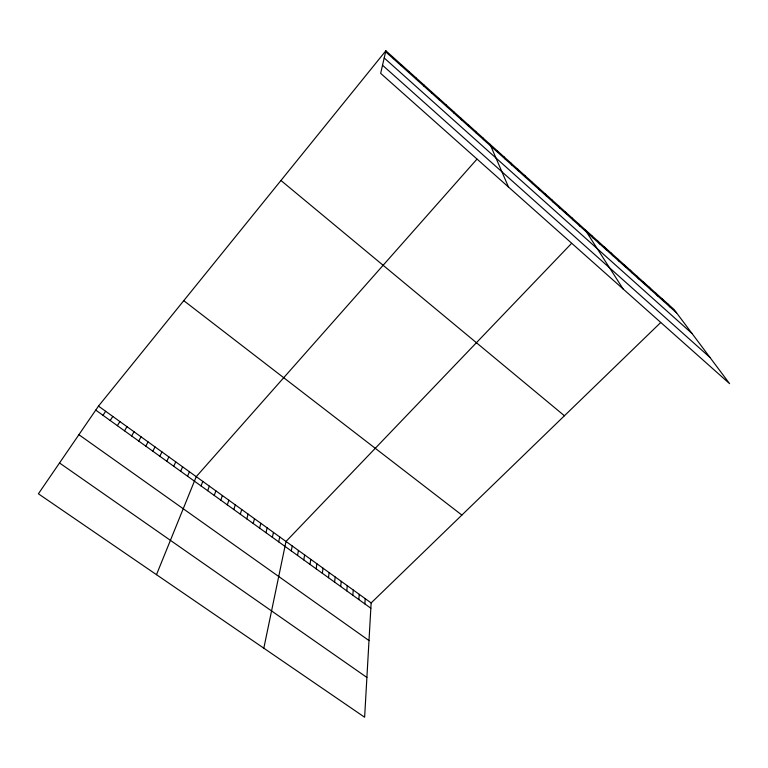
<?xml version="1.0" encoding="UTF-8"?>
<svg xmlns="http://www.w3.org/2000/svg" width="768" height="768" viewBox="0 0 768 768"><rect width="100%" height="100%" fill="white"/><g stroke="black" fill="none" stroke-linecap="round" stroke-linejoin="round"><path stroke-width="1.15" d="M660.634 322.598L371.146 602.928L364.627 717.235L38.4 493.795L98.486 406.109L385.862 50.765L674.102 309.552L729.6 383.664L380.659 73.354L385.862 50.765M401.107 65.645L401.174 64.512M364.858 603.898L365.203 598.646M358.848 599.568L359.251 594.346M352.819 595.229L353.27 590.035M346.771 590.87L347.27 585.696M340.694 586.502L341.242 581.347M334.598 582.106L335.194 576.989M328.483 577.699L329.126 572.602M322.339 573.274L323.04 568.205M393.389 58.723L393.533 57.658M316.166 568.838L316.925 563.798M309.984 564.374L310.79 559.363M303.763 559.901L304.627 554.918M297.533 555.408L298.445 550.454M291.274 550.906L292.234 545.971M263.818 648.182L286.003 541.478L571.565 243.389M278.678 541.834L279.754 536.957M272.342 537.274L273.475 532.426M265.987 532.694L267.168 527.875M259.603 528.106L260.842 523.315M253.2 523.488L254.496 518.726M246.768 518.861L248.122 514.128M240.317 514.205L241.718 509.51M233.837 509.539L235.296 504.874M227.328 504.854L228.845 500.218M220.8 500.15L222.374 495.542M214.243 495.427L215.875 490.858M207.658 490.694L209.357 486.144M201.053 485.933L202.81 481.421M156.49 574.675L196.234 476.669L476.89 159.216M187.555 476.218L189.437 471.763M180.662 471.254L182.602 466.838M173.741 466.272L175.747 461.885M166.8 461.27L168.864 456.922M159.821 456.24L161.962 451.93M152.822 451.2L155.021 446.918M145.786 446.141L148.051 441.898M138.73 441.053L141.062 436.848M131.635 435.946L134.035 431.77M124.522 430.819L126.979 426.682M117.37 425.674L119.904 421.574M110.198 420.499L112.79 416.438M102.989 415.315L105.648 411.283M59.52 462.97L366.893 677.443M78.893 434.698L368.995 640.57M98.486 406.109L371.146 602.928M95.75 410.102L370.838 608.208M183.763 300.662L461.875 515.069M280.954 180.48L564.422 415.757M382.522 65.242L709.939 357.408M384.202 57.965L692.045 333.514M385.632 51.763L676.598 312.883M667.91 303.984L670.358 307.277M661.69 298.397L664.08 301.642M655.44 292.79L657.773 295.987M649.162 287.155L651.446 290.304M642.864 281.501L645.091 284.602M636.538 275.818L638.707 278.87M630.182 270.106L632.294 273.12M623.798 264.374L625.853 267.341M617.386 258.624L619.382 261.533M610.944 252.845L612.893 255.706M604.474 247.037L606.365 249.85M597.984 241.2L599.808 243.965M591.456 235.344L593.222 238.061M584.899 229.459L623.165 289.018M578.323 223.555L579.974 226.166M571.709 217.622L573.302 220.176M565.075 211.661L566.602 214.166M558.403 205.67L559.872 208.128M551.702 199.661L553.114 202.061M544.982 193.622L546.317 195.965M538.224 187.555L539.501 189.84M531.437 181.459L532.646 183.696M524.611 175.334L525.763 177.514M517.766 169.19L518.851 171.312M510.883 163.008L511.901 165.082M503.971 156.806L504.931 158.822M497.03 150.576L497.923 152.534M490.061 144.317L508.483 187.037M482.842 137.837L483.59 139.67M475.594 131.328L476.266 133.104M468.307 124.781L468.912 126.499M460.992 118.214L461.52 119.866M453.638 111.61L454.099 113.203M446.246 104.976L446.63 106.502M438.826 98.314L439.133 99.773M431.366 91.622L431.606 93.014M423.869 84.893L424.032 86.227M416.342 78.134L416.429 79.402M408.778 71.338L408.787 72.538"/></g></svg>
